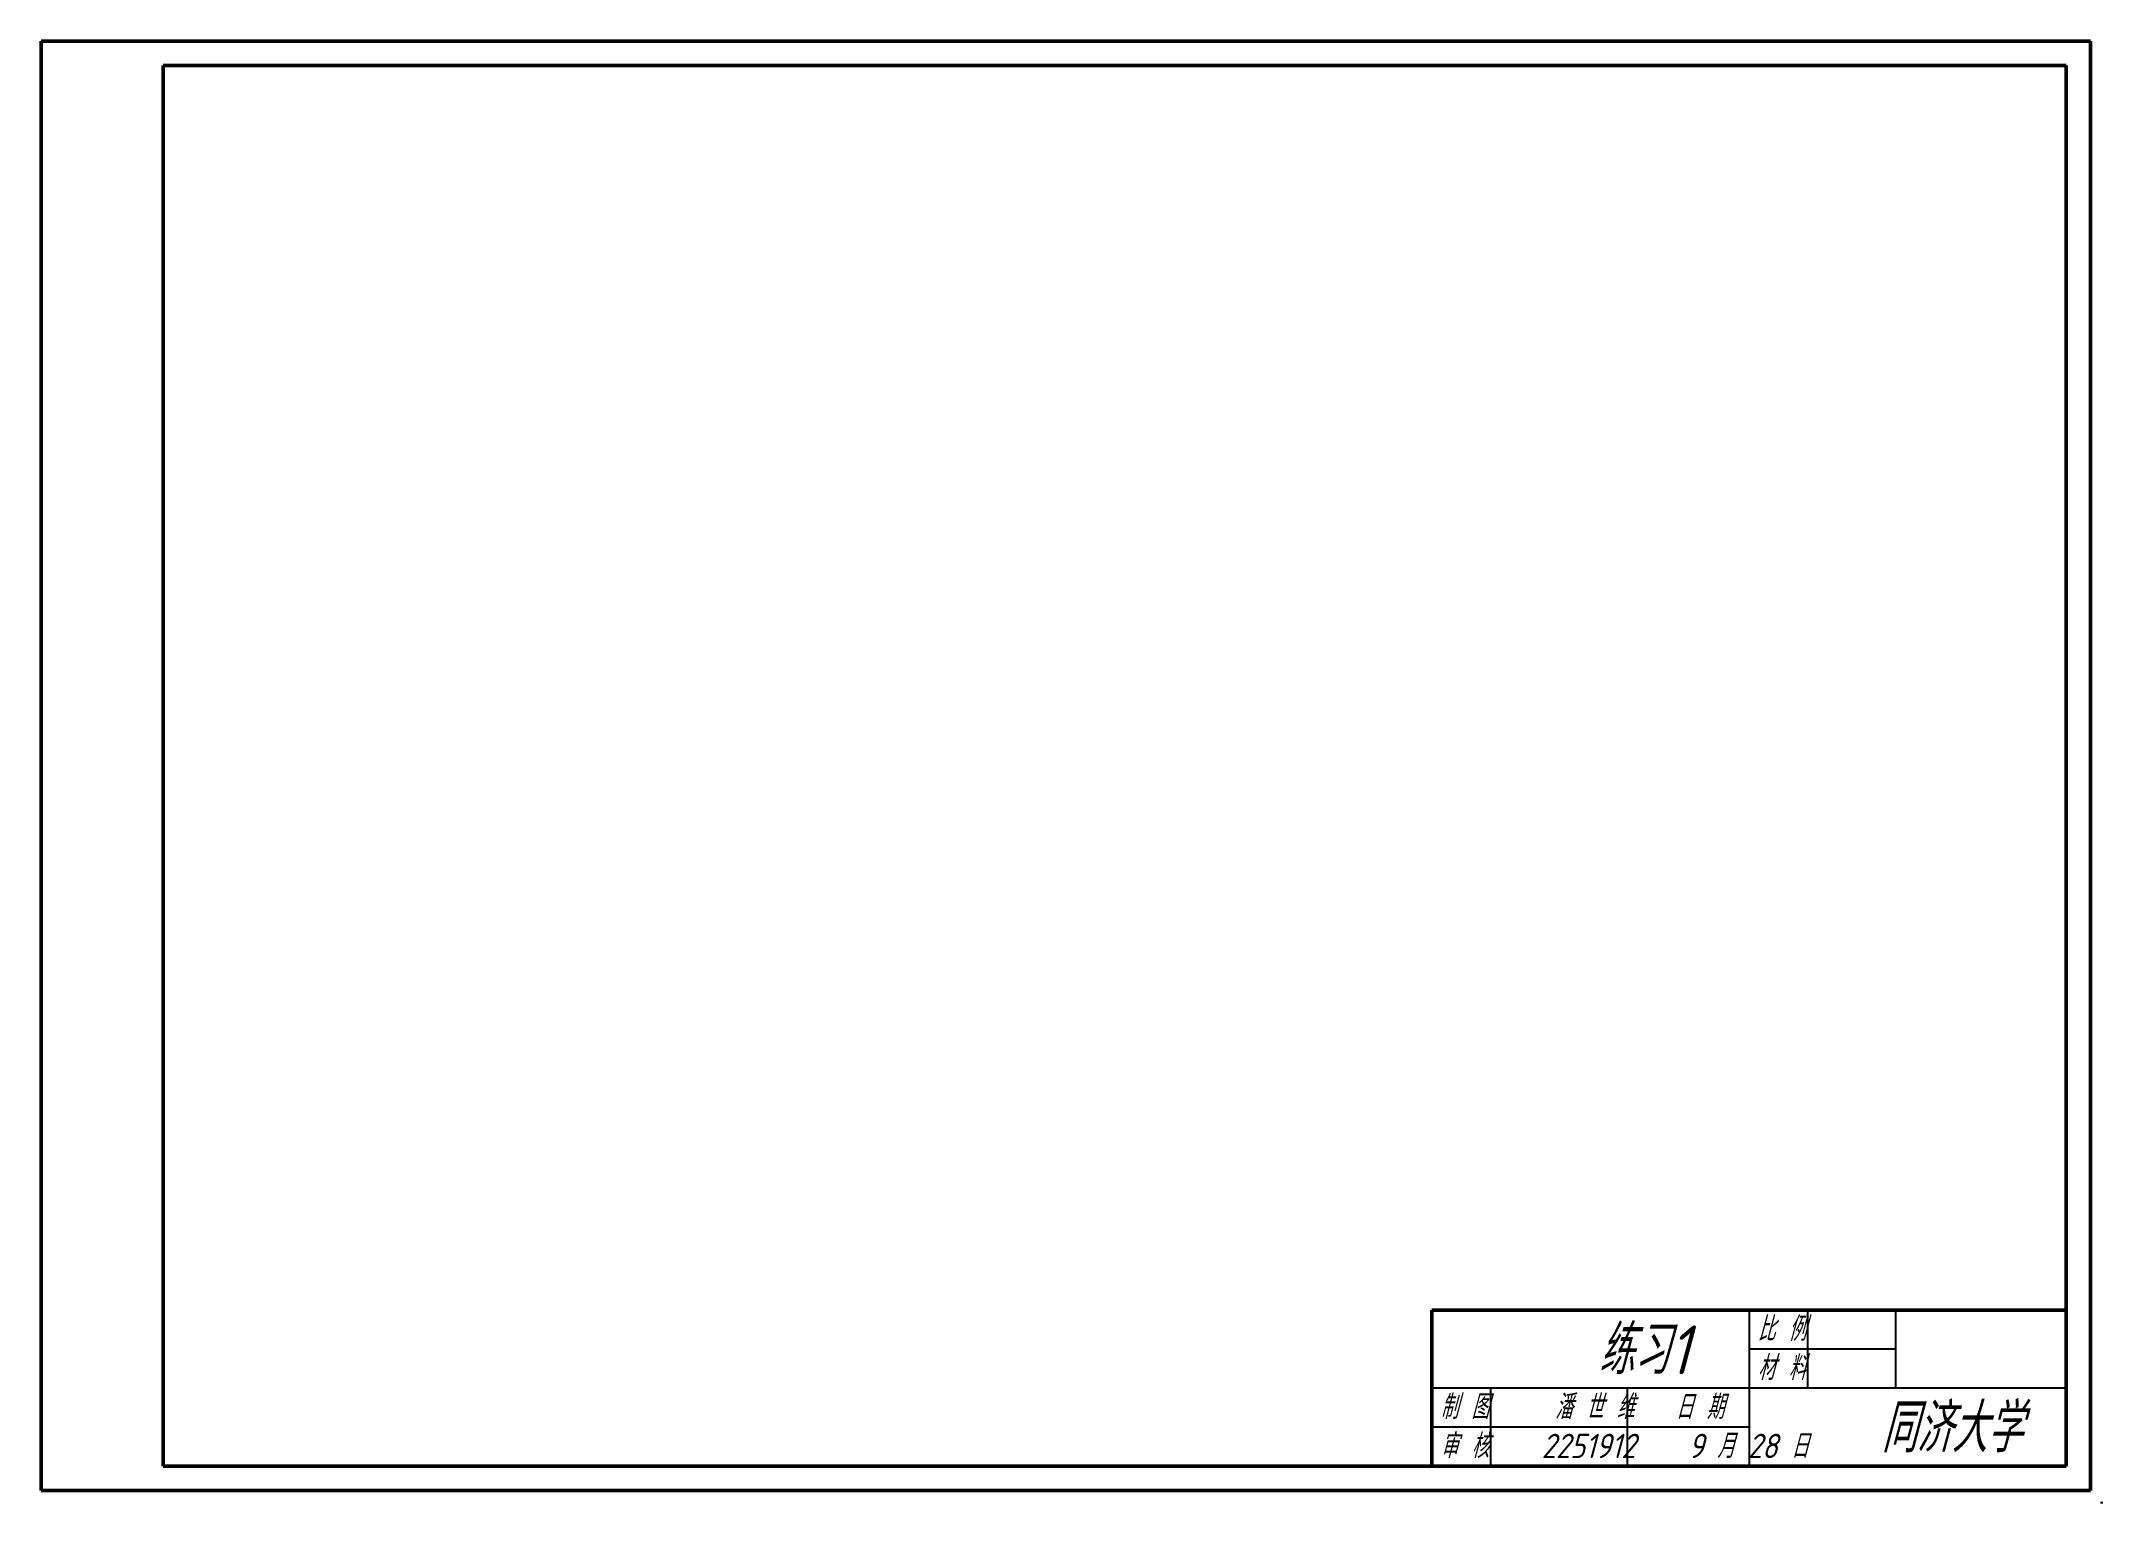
# Paper-space layout '布局2' of a CAD drawing. Header units: millimetres. Extents: x -13 to 409, y 3 to 302.
import ezdxf

# ---------------------------------------------------------------- set-up
doc = ezdxf.new("R2010")
doc.units = ezdxf.units.MM
doc.header["$LTSCALE"] = 0.5
doc.layers.add('粗实线', color=7, linetype='Continuous', lineweight=50)
doc.layers.add('细实线', color=6, linetype='Continuous')
doc.styles.add('样式 1', font='gbeitc.shx', dxfattribs={"bigfont": 'gbcbig.shx'})

psp = doc.layouts.new('布局2')

# ---------------------------------------------------------------- linework, layer by layer
at = {"layer": 'Defpoints', "ltscale": 0.5}
psp.add_line((409.03, 2.93), (408.56, 2.93), dxfattribs=at)
at = {"layer": '粗实线'}
for p, q in [((406.53, 302.43), (-13.47, 302.43)), ((-13.47, 302.43), (-13.47, 5.43)), ((406.53, 5.43), (406.53, 302.43)), ((401.53, 297.43), (11.53, 297.43)), ((11.53, 297.43), (11.53, 10.43)), ((401.53, 10.43), (401.53, 297.43)), ((401.53, 42.43), (271.53, 42.43)), ((271.53, 42.43), (271.53, 10.43)), ((11.53, 10.43), (401.53, 10.43)), ((-13.47, 5.43), (406.53, 5.43))]:
    psp.add_line(p, q, dxfattribs=at)
at = {"layer": '细实线'}
for p, q in [((401.53, 10.43), (401.53, 50.43)), ((336.53, 42.43), (336.53, 10.43)), ((348.53, 42.43), (348.53, 26.43)), ((366.53, 42.43), (366.53, 26.43)), ((366.53, 34.43), (336.53, 34.43)), ((401.53, 26.43), (271.53, 26.43)), ((283.53, 26.43), (283.53, 10.43)), ((311.53, 26.43), (311.53, 10.43)), ((336.53, 18.43), (271.53, 18.43))]:
    psp.add_line(p, q, dxfattribs=at)

# ---------------------------------------------------------------- texts
at = {"layer": '细实线', "style": '样式 1'}
for s, height, p in [('    练习1', 10, (283.95, 29.27)), ('比 例', 5, (338.27, 36.08)), ('材 料', 5, (338.27, 28.08)), ('制 图     潘 世 维 ', 5, (273.27, 20.08)), ('  日 期', 5, (316.03, 20.08)), ('    同济大学', 10, (341.89, 13.27)), ('审 核    2251912    9 月 28 日', 5, (273.27, 12.08))]:
    psp.add_text(s, height=height, dxfattribs=at).set_placement(p)

doc.saveas('drawing.dxf')
